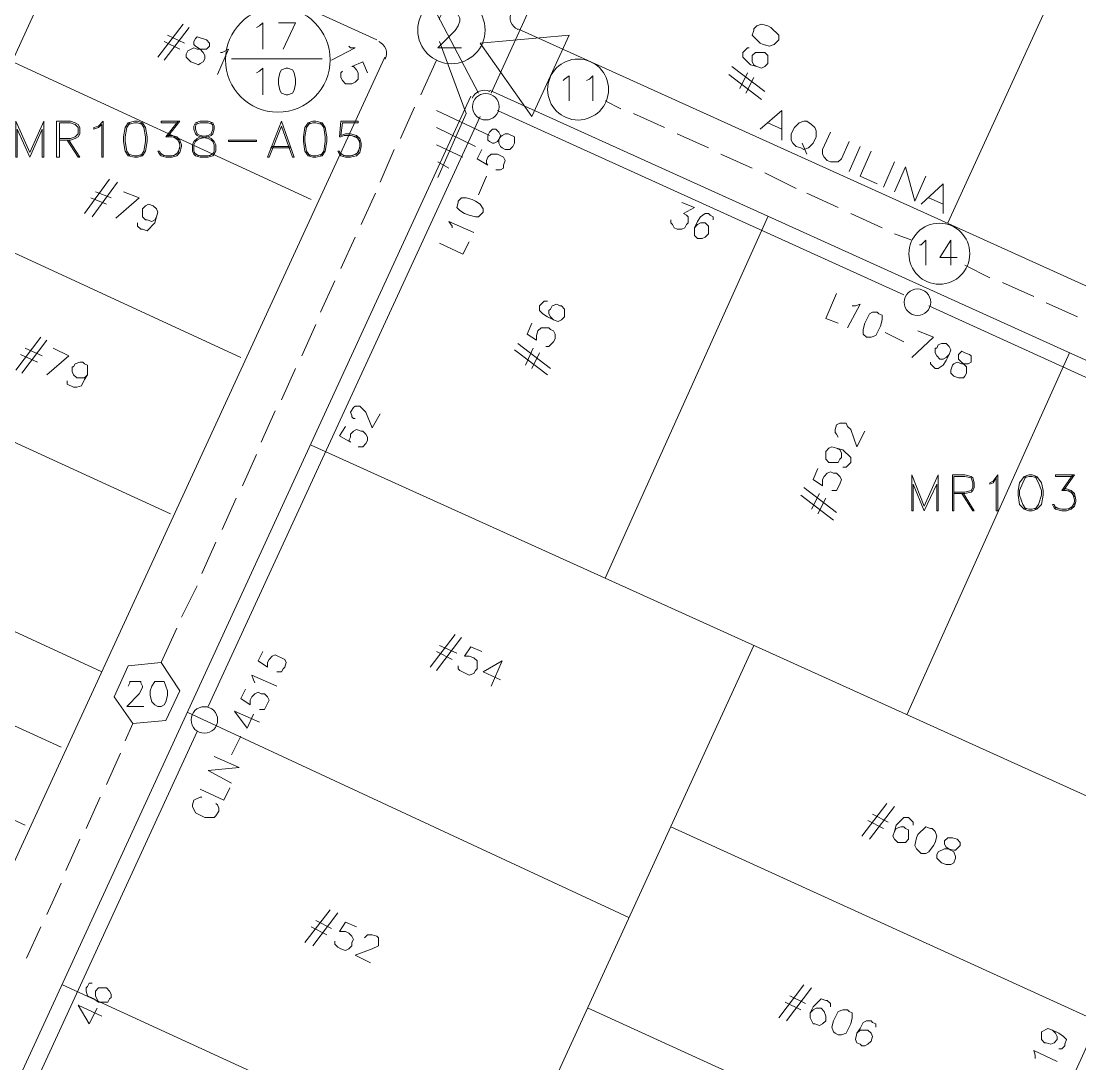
# Model space of a CAD drawing. Header units: millimetres. Extents: x 3.6 to 37.8, y 0.6 to 28.7.
# Drawn here: x 15.813 to 18.636, y 9.116 to 11.895 of the extents above; entities that cross this region are included whole.
import ezdxf

# ---------------------------------------------------------------- set-up
doc = ezdxf.new("R2010")
doc.units = ezdxf.units.MM
for name, color, linetype, true_color in [('PDF_S45$Actives-Amplifier', 92, 'Continuous', 0x00b800), ('PDF_S45$Actives-LineExtender', 94, 'Continuous', 0x009500), ('PDF_S45$Cable-565', 23, 'Continuous', 0xdd8a6e), ('PDF_S45$LOTS', 254, 'Continuous', 0xdcdcdc), ('PDF_S45$ROAD', 8, 'Continuous', 0x808080), ('PDF_S45$SDU', 157, 'Continuous', 0x396472), ('PDF_S45$Symbols-Ground', 12, 'Continuous', 0xb80000)]:
    doc.layers.add(name, color=color, linetype=linetype, true_color=true_color)
for name, color, linetype in [('PDF_S45$NAME-ROAD', 7, 'Continuous'), ('PDF_S45$Passives-Splt2way', 7, 'Continuous'), ('PDF_S45$Passives-TapOffs', 7, 'Continuous'), ('PDF_S45$pole', 7, 'Continuous'), ('PDF_S45$strand', 7, 'Continuous'), ('PDF_S45$Symbols-EndOfLine', 7, 'Continuous')]:
    doc.layers.add(name, color=color, linetype=linetype)

msp = doc.modelspace()

# ---------------------------------------------------------------- linework, layer by layer
at = {"layer": 'PDF_S45$Actives-Amplifier', "lineweight": 13}
for points in [[(18.2584, 10.6857), (18.2584, 10.5898), (18.2542, 10.5898), (18.2542, 10.6606), (18.2208, 10.5898), (18.1917, 10.6606), (18.1917, 10.5898), (18.1875, 10.5898), (18.1875, 10.6857), (18.2208, 10.6023)], [(18.4127, 10.5898), (18.4127, 10.6773), (18.4043, 10.6648), (18.396, 10.6606), (18.396, 10.6648), (18.4043, 10.669), (18.4168, 10.6857), (18.4168, 10.5898)], [(18.5002, 10.6857), (18.5086, 10.6857), (18.5211, 10.6815), (18.5336, 10.6648), (18.5377, 10.644), (18.5377, 10.6315), (18.5336, 10.6064), (18.5211, 10.5939), (18.5086, 10.5898), (18.5002, 10.5898), (18.4877, 10.5939), (18.4752, 10.6064), (18.471, 10.6315), (18.471, 10.644), (18.4752, 10.6648), (18.4877, 10.6815)]]:
    msp.add_lwpolyline(points, close=True, dxfattribs=at)
for points in [[(18.3001, 10.6398), (18.3293, 10.6398), (18.3459, 10.644), (18.3501, 10.6523), (18.3501, 10.6648), (18.3459, 10.6773), (18.3293, 10.6815), (18.3001, 10.6815), (18.3001, 10.5898), (18.2959, 10.5898), (18.2959, 10.6857), (18.3293, 10.6857), (18.3459, 10.6815), (18.3501, 10.6773), (18.3543, 10.6648), (18.3543, 10.6523), (18.3501, 10.644), (18.3459, 10.6398), (18.3293, 10.6356), (18.3001, 10.6356)], [(18.4919, 10.5939), (18.4835, 10.6064), (18.4752, 10.6315), (18.4752, 10.644), (18.4835, 10.6648), (18.4919, 10.6815)], [(18.4877, 10.6773), (18.5002, 10.6815), (18.5086, 10.6815), (18.5211, 10.6773)], [(18.5169, 10.6815), (18.5252, 10.6648), (18.5336, 10.644), (18.5336, 10.6315), (18.5252, 10.6064), (18.5169, 10.5939)], [(18.617, 10.6815), (18.5711, 10.6815), (18.5711, 10.6857), (18.6211, 10.6857), (18.592, 10.644)], [(18.6211, 10.6273), (18.6128, 10.6398), (18.6003, 10.644), (18.5878, 10.644), (18.617, 10.6857)], [(18.592, 10.6481), (18.6003, 10.6481), (18.6128, 10.644), (18.6211, 10.6356), (18.6253, 10.6189), (18.6253, 10.6148), (18.6211, 10.6023), (18.6128, 10.5939), (18.6003, 10.5898), (18.5878, 10.5898), (18.5711, 10.5939), (18.5669, 10.5981), (18.5628, 10.6064), (18.5669, 10.6064), (18.5711, 10.5981), (18.5878, 10.5939), (18.6003, 10.5939), (18.6128, 10.5981), (18.6211, 10.6106)], [(18.6045, 10.644), (18.617, 10.6356), (18.6211, 10.6189), (18.6211, 10.6148), (18.617, 10.6023), (18.6045, 10.5939)], [(18.3251, 10.6356), (18.3543, 10.5898), (18.3501, 10.5898), (18.3209, 10.6356)], [(18.5211, 10.5981), (18.5086, 10.5939), (18.5002, 10.5939), (18.4877, 10.5981)], [(18.5669, 10.6023), (18.5836, 10.5939)]]:
    msp.add_lwpolyline(points, dxfattribs=at)
at = {"layer": 'PDF_S45$Actives-LineExtender', "lineweight": 9}
for points in [[(17.1742, 11.6406), (17.0366, 11.8365), (17.2743, 11.8574)], [(15.8732, 11.628), (15.8732, 11.5321), (15.8691, 11.5321), (15.8691, 11.6072), (15.8357, 11.5321), (15.8023, 11.6072), (15.8023, 11.5321), (15.7982, 11.5321), (15.7982, 11.628), (15.8357, 11.5446)], [(16.0275, 11.5321), (16.0275, 11.6197), (16.0192, 11.6114), (16.0067, 11.6072), (16.0067, 11.6114), (16.0192, 11.6155), (16.0317, 11.628), (16.0317, 11.5321)], [(16.1151, 11.628), (16.1234, 11.628), (16.1359, 11.6239), (16.1443, 11.6114), (16.1484, 11.5863), (16.1484, 11.5738), (16.1443, 11.5488), (16.1359, 11.5363), (16.1234, 11.5321), (16.1151, 11.5321), (16.0984, 11.5363), (16.0901, 11.5488), (16.0859, 11.5738), (16.0859, 11.5863), (16.0901, 11.6114), (16.0984, 11.6239)], [(16.2902, 11.628), (16.3111, 11.628), (16.3236, 11.6239), (16.3277, 11.6155), (16.3277, 11.6072), (16.3236, 11.5947), (16.3194, 11.5905), (16.3111, 11.5863), (16.2902, 11.5822), (16.2819, 11.578), (16.2777, 11.5738), (16.2735, 11.5655), (16.2735, 11.5488), (16.2777, 11.5405), (16.2902, 11.5363), (16.3111, 11.5363), (16.3236, 11.5405), (16.3277, 11.5488), (16.3277, 11.5655), (16.3236, 11.5738), (16.3194, 11.578), (16.3111, 11.5822), (16.2902, 11.5863), (16.2819, 11.5905), (16.2777, 11.5947), (16.2735, 11.6072), (16.2735, 11.6155), (16.2777, 11.6239)], [(16.507, 11.628), (16.5404, 11.5321), (16.5362, 11.5321), (16.507, 11.6155), (16.4737, 11.5321), (16.4695, 11.5321)], [(16.5904, 11.628), (16.5988, 11.628), (16.6155, 11.6239), (16.6238, 11.6114), (16.628, 11.5863), (16.628, 11.5738), (16.6238, 11.5488), (16.6155, 11.5363), (16.5988, 11.5321), (16.5904, 11.5321), (16.5779, 11.5363), (16.5696, 11.5488), (16.5654, 11.5738), (16.5654, 11.5863), (16.5696, 11.6114), (16.5779, 11.6239)], [(16.3653, 11.5738), (16.3653, 11.578), (16.4403, 11.578), (16.4403, 11.5738)]]:
    msp.add_lwpolyline(points, close=True, dxfattribs=at)
for points in [[(15.9149, 11.5822), (15.9441, 11.5822), (15.9566, 11.5863), (15.965, 11.5947), (15.965, 11.6114), (15.9566, 11.6197), (15.9441, 11.6239), (15.9149, 11.6239), (15.9149, 11.5321), (15.9066, 11.5321), (15.9066, 11.628), (15.9441, 11.628), (15.9566, 11.6239), (15.965, 11.6197), (15.9691, 11.6114), (15.9691, 11.5947), (15.965, 11.5863), (15.9566, 11.5822), (15.9441, 11.578), (15.9149, 11.578)], [(16.1026, 11.5363), (16.0942, 11.5488), (16.0901, 11.5738), (16.0901, 11.5863), (16.0942, 11.6114), (16.1026, 11.6239)], [(16.0984, 11.6197), (16.1151, 11.6239), (16.1234, 11.6239), (16.1359, 11.6197)], [(16.1318, 11.6239), (16.1401, 11.6114), (16.1443, 11.5863), (16.1443, 11.5738), (16.1401, 11.5488), (16.1318, 11.5363)], [(16.2318, 11.6239), (16.186, 11.6239), (16.186, 11.628), (16.236, 11.628), (16.2026, 11.5863)], [(16.236, 11.5697), (16.2277, 11.5822), (16.2152, 11.5863), (16.1985, 11.5863), (16.2318, 11.628)], [(16.3194, 11.6239), (16.3236, 11.6155), (16.3236, 11.6072), (16.3194, 11.5947), (16.3111, 11.5905), (16.2902, 11.5863), (16.2819, 11.5822), (16.2735, 11.5738), (16.2694, 11.5655), (16.2694, 11.5488), (16.2735, 11.5405), (16.2777, 11.5363), (16.2902, 11.5321), (16.3111, 11.5321), (16.3236, 11.5363), (16.3277, 11.5405), (16.3319, 11.5488), (16.3319, 11.5655), (16.3277, 11.5738), (16.3194, 11.5822), (16.3111, 11.5863), (16.2902, 11.5905), (16.2819, 11.5947), (16.2777, 11.6072), (16.2777, 11.6155), (16.2819, 11.6239)], [(16.2777, 11.6197), (16.2902, 11.6239), (16.3111, 11.6239), (16.3236, 11.6197)], [(16.5821, 11.5363), (16.5738, 11.5488), (16.5696, 11.5738), (16.5696, 11.5863), (16.5738, 11.6114), (16.5821, 11.6239)], [(16.5779, 11.6197), (16.5904, 11.6239), (16.5988, 11.6239), (16.6155, 11.6197)], [(16.6113, 11.6239), (16.6196, 11.6114), (16.6238, 11.5863), (16.6238, 11.5738), (16.6196, 11.5488), (16.6113, 11.5363)], [(16.7155, 11.5738), (16.7072, 11.5863), (16.6905, 11.5905), (16.6738, 11.5905), (16.6655, 11.5863), (16.6613, 11.5863), (16.6655, 11.628), (16.7114, 11.628), (16.7114, 11.6239), (16.6697, 11.6239), (16.6655, 11.5905), (16.678, 11.5947), (16.6905, 11.5947), (16.7072, 11.5905), (16.7155, 11.5822), (16.7197, 11.5697), (16.7197, 11.5613), (16.7155, 11.5446), (16.7072, 11.5363), (16.6905, 11.5321), (16.678, 11.5321), (16.6655, 11.5363), (16.6613, 11.5405), (16.6572, 11.5488), (16.6613, 11.5488), (16.6655, 11.5405), (16.678, 11.5363), (16.6905, 11.5363), (16.7072, 11.5405), (16.7155, 11.5572)], [(15.9399, 11.578), (15.9691, 11.5321), (15.965, 11.5321), (15.9358, 11.578)], [(16.2026, 11.5905), (16.2152, 11.5905), (16.2277, 11.5863), (16.236, 11.578), (16.2402, 11.5655), (16.2402, 11.5613), (16.236, 11.5446), (16.2277, 11.5363), (16.2152, 11.5321), (16.1985, 11.5321), (16.186, 11.5363), (16.1818, 11.5405), (16.1776, 11.5488), (16.1818, 11.5488), (16.186, 11.5405), (16.1985, 11.5363), (16.2152, 11.5363), (16.2277, 11.5405), (16.236, 11.5572)], [(16.2193, 11.5863), (16.2318, 11.578), (16.236, 11.5655), (16.236, 11.5613), (16.2318, 11.5446), (16.2193, 11.5363)], [(16.6947, 11.5905), (16.7114, 11.5822), (16.7155, 11.5697), (16.7155, 11.5613), (16.7114, 11.5446), (16.6947, 11.5363)], [(16.5321, 11.5572), (16.4779, 11.5572)], [(16.5279, 11.5613), (16.482, 11.5613)], [(16.1359, 11.5405), (16.1234, 11.5363), (16.1151, 11.5363), (16.0984, 11.5405)], [(16.1818, 11.5446), (16.1943, 11.5363)], [(16.286, 11.5363), (16.2735, 11.5446)], [(16.3277, 11.5446), (16.3152, 11.5363)], [(16.6155, 11.5405), (16.5988, 11.5363), (16.5904, 11.5363), (16.5779, 11.5405)], [(16.6613, 11.5446), (16.6738, 11.5363)]]:
    msp.add_lwpolyline(points, dxfattribs=at)
at = {"layer": 'PDF_S45$Cable-565', "lineweight": 13}
for points in [[(16.8782, 11.6989), (16.9199, 11.7907)], [(16.8239, 11.5822), (16.8615, 11.6656)], [(17.4119, 11.6614), (17.3702, 11.6823)], [(17.5286, 11.6114), (17.4453, 11.6489)], [(17.6454, 11.5572), (17.562, 11.5947)], [(16.7697, 11.4654), (16.8073, 11.553)], [(17.7622, 11.5029), (17.6788, 11.5405)], [(17.8789, 11.4487), (17.7955, 11.4904)], [(16.7197, 11.3528), (16.7572, 11.4362)], [(17.9915, 11.3987), (17.9081, 11.4362)], [(18.1083, 11.3445), (18.0249, 11.382)], [(18.1875, 11.3111), (18.1416, 11.3278)], [(16.6655, 11.2361), (16.703, 11.3195)], [(18.396, 11.2111), (18.3293, 11.2444)], [(16.6113, 11.1193), (16.6488, 11.2027)], [(18.5127, 11.161), (18.4293, 11.1986)], [(18.6295, 11.1068), (18.5461, 11.1443)], [(16.5612, 11.0026), (16.5988, 11.086)], [(16.507, 10.8858), (16.5446, 10.9692)], [(16.4528, 10.7732), (16.4904, 10.8566)], [(16.4028, 10.6565), (16.4403, 10.7399)], [(16.3486, 10.5397), (16.3861, 10.6231)], [(16.2944, 10.423), (16.3319, 10.5064)], [(16.2402, 10.3062), (16.2819, 10.3896)], [(16.186, 10.1853), (16.2277, 10.277)], [(16.0901, 9.9768), (16.1109, 10.0227)], [(16.04, 9.86), (16.0775, 9.9434)], [(15.9858, 9.7433), (16.0233, 9.8267)], [(15.9316, 9.6307), (15.9691, 9.7141)], [(15.8816, 9.5139), (15.9191, 9.5973)], [(15.8274, 9.3972), (15.8649, 9.4806)]]:
    msp.add_lwpolyline(points, dxfattribs=at)
at = {"layer": 'PDF_S45$LOTS', "lineweight": 0}
for points in [[(18.2834, 11.357), (21.6735, 18.7501)], [(15.9775, 12.1993), (13.6069, 7.0257)], [(16.5863, 11.4196), (15.7731, 11.7948)], [(16.3986, 10.9984), (15.5855, 11.3737)], [(17.8039, 11.3737), (17.3702, 10.4105)], [(18.6086, 11.0109), (18.175, 10.0477)], [(16.211, 10.5814), (15.402, 10.9525)], [(16.5863, 10.7649), (18.9464, 9.6974)], [(16.0275, 10.1603), (15.2144, 10.5355)], [(15.9191, 9.9601), (15.106, 10.3312)], [(15.5138, 5.3228), (17.7663, 10.2312)], [(15.8232, 9.7516), (15.0142, 10.1227)], [(16.2568, 10.0518), (17.4327, 9.5056)], [(18.7254, 9.2095), (17.5453, 9.7475)], [(15.9233, 9.3263), (17.1033, 8.7842), (18.2834, 8.2421)], [(18.5044, 8.7258), (17.3243, 9.2638)]]:
    msp.add_lwpolyline(points, dxfattribs=at)
at = {"layer": 'PDF_S45$NAME-ROAD', "lineweight": 9}
for points in [[(17.783, 11.6072), (17.8414, 11.6572), (17.8414, 11.578)], [(17.8414, 11.6072), (17.8039, 11.6239)], [(18.0207, 11.5738), (17.9998, 11.528), (17.9915, 11.5196), (17.9706, 11.5196), (17.9623, 11.5238), (17.954, 11.5321), (17.9498, 11.5405), (17.9498, 11.553), (17.9706, 11.5989)], [(17.9081, 11.5405), (17.8956, 11.5697)], [(18.0207, 11.4946), (18.0499, 11.5613)], [(18.0957, 11.4613), (18.0499, 11.4821), (18.0791, 11.5488)], [(18.1124, 11.4529), (18.1416, 11.5196)], [(18.1416, 11.4404), (18.1708, 11.5071), (18.1958, 11.4154), (18.225, 11.4821)], [(18.2125, 11.407), (18.2709, 11.4613), (18.2709, 11.382)], [(18.2709, 11.407), (18.2333, 11.4237)]]:
    msp.add_lwpolyline(points, dxfattribs=at)
msp.add_lwpolyline([(17.9081, 11.628), (17.9206, 11.6197), (17.929, 11.6114), (17.9331, 11.603), (17.9331, 11.5863), (17.9248, 11.5697), (17.9123, 11.5572), (17.8998, 11.553), (17.8914, 11.5572), (17.8789, 11.5613), (17.8706, 11.5697), (17.8664, 11.578), (17.8664, 11.5947), (17.8747, 11.6114), (17.8873, 11.6239), (17.8998, 11.628)], close=True, dxfattribs=at)
at = {"layer": 'PDF_S45$Passives-Splt2way', "lineweight": 9}
msp.add_lwpolyline([(16.9282, 11.8991), (16.9282, 11.9033), (16.9324, 11.9116), (16.9365, 11.9158), (16.9449, 11.9199), (16.9657, 11.9199), (16.9741, 11.9158), (16.9782, 11.9116), (16.9824, 11.9033), (16.9824, 11.8949), (16.9782, 11.8824), (16.9699, 11.8699), (16.924, 11.824), (16.9866, 11.824)], dxfattribs=at)
msp.add_circle((16.9601, 11.8713), 0.0897, dxfattribs=at)
at = {"layer": 'PDF_S45$Passives-TapOffs', "lineweight": 9}
for points in [[(17.2576, 11.7365), (17.2618, 11.7406), (17.2743, 11.749), (17.2743, 11.6823)], [(17.3202, 11.7365), (17.3285, 11.7406), (17.3368, 11.749), (17.3368, 11.6823)], [(18.2083, 11.2986), (18.2125, 11.2986), (18.225, 11.3111), (18.225, 11.2444)], [(18.3084, 11.2653), (18.2625, 11.2653), (18.2917, 11.3111), (18.2917, 11.2444)], [(16.1401, 10.0685), (16.0942, 10.0685), (16.1276, 10.1019), (16.1359, 10.1186), (16.1359, 10.1227), (16.1318, 10.1311), (16.1318, 10.1352), (16.1026, 10.1352), (16.1026, 10.1311), (16.0984, 10.1227)]]:
    msp.add_lwpolyline(points, dxfattribs=at)
for points in [[(16.1985, 10.031), (16.1109, 10.0227), (16.0609, 10.0935), (16.0984, 10.1769), (16.186, 10.1853), (16.236, 10.1102)], [(16.1693, 10.1352), (16.1943, 10.1352), (16.2026, 10.1102), (16.2026, 10.0977), (16.1985, 10.081), (16.1943, 10.0727), (16.186, 10.0685), (16.1776, 10.0685), (16.1693, 10.0727), (16.1609, 10.081), (16.1568, 10.0977), (16.1568, 10.1102), (16.1609, 10.1227)]]:
    msp.add_lwpolyline(points, close=True, dxfattribs=at)
for centre in [(17.2979, 11.7128), (18.2611, 11.275)]:
    msp.add_circle(centre, 0.0813, dxfattribs=at)
at = {"layer": 'PDF_S45$pole', "lineweight": 0}
for points in [[(17.0575, 11.5905), (17.0616, 11.5989), (17.07, 11.6072), (17.0783, 11.6072), (17.0866, 11.5989), (17.0908, 11.5905), (17.0866, 11.578), (17.0866, 11.5697), (17.0908, 11.5613), (17.095, 11.5572), (17.1033, 11.553), (17.1158, 11.553), (17.1242, 11.5613), (17.1283, 11.5697), (17.1283, 11.5863), (17.1117, 11.5947), (17.1033, 11.5947), (17.095, 11.5905), (17.0908, 11.5863), (17.0825, 11.5738), (17.0741, 11.5697), (17.07, 11.5697), (17.0616, 11.5738), (17.0575, 11.578)], [(16.9782, 11.4112), (16.9782, 11.4154), (16.9866, 11.4237), (16.9991, 11.4237), (17.0158, 11.4196), (17.0241, 11.4154), (17.0366, 11.407), (17.0449, 11.3945), (17.0449, 11.3862), (17.0324, 11.3737), (17.0241, 11.3737), (17.0074, 11.3779), (16.9949, 11.382), (16.9824, 11.3904), (16.9741, 11.3987)], [(18.0957, 11.1193), (18.0999, 11.1152), (18.1083, 11.111), (18.1083, 11.0985), (18.1041, 11.0818), (18.0916, 11.0568), (18.0791, 11.0526), (18.0666, 11.0526), (18.0582, 11.0609), (18.0582, 11.0735), (18.0624, 11.0901), (18.0749, 11.1152), (18.0832, 11.1193)], [(18.2792, 10.9984), (18.2709, 10.9942), (18.2625, 10.9942), (18.2542, 11.0026), (18.25, 11.0109), (18.25, 11.0234), (18.2542, 11.0234), (18.2584, 11.0318), (18.2667, 11.0359), (18.2792, 11.0359), (18.2876, 11.0276), (18.2917, 11.0192), (18.2876, 11.0067)], [(18.3293, 11.0109), (18.3418, 11.0067), (18.3459, 11.0026), (18.3459, 10.9859), (18.3376, 10.9817), (18.3209, 10.9817), (18.3084, 10.9859), (18.3001, 10.9817), (18.2959, 10.9776), (18.2917, 10.965), (18.2917, 10.9567), (18.3001, 10.9484), (18.3126, 10.9442), (18.3251, 10.9442), (18.3293, 10.9484), (18.3334, 10.9567), (18.3334, 10.9734), (18.3126, 10.9942), (18.3126, 11.0067), (18.3209, 11.0151)], [(18.5711, 9.197), (18.5753, 9.1887), (18.5753, 9.1804), (18.5669, 9.172), (18.5586, 9.1678), (18.5461, 9.172), (18.5419, 9.172), (18.5336, 9.1804), (18.5336, 9.2012), (18.5503, 9.2095), (18.5628, 9.2054)]]:
    msp.add_lwpolyline(points, close=True, dxfattribs=at)
for points in [[(17.0783, 11.4988), (17.0908, 11.4988), (17.0992, 11.5029), (17.0992, 11.5113), (17.1033, 11.5238), (17.0992, 11.5321), (17.0825, 11.5405), (17.0658, 11.5405), (17.0575, 11.5321), (17.0533, 11.5238), (17.0533, 11.5155), (17.0575, 11.5113), (17.0283, 11.528), (17.0408, 11.553)], [(17.0533, 11.4821), (17.0324, 11.4321)], [(16.9616, 11.3445), (16.9616, 11.3487), (16.9532, 11.3612), (17.0199, 11.332)], [(17.0074, 11.307), (16.9907, 11.2736), (16.9282, 11.3028)], [(17.9915, 11.0901), (17.9581, 11.1026), (17.9873, 11.1694)], [(18.029, 11.136), (18.0374, 11.136), (18.0499, 11.1402), (18.0165, 11.0776)], [(18.2042, 11.0693), (18.2459, 11.0526), (18.1875, 10.9984)], [(18.1666, 11.0401), (18.1166, 11.0651)], [(18.2876, 11.0067), (18.2792, 10.9901), (18.2709, 10.9776), (18.2584, 10.9692), (18.25, 10.9692), (18.2375, 10.9817), (18.2375, 10.9859)], [(16.4945, 10.1603), (16.507, 10.1603), (16.5112, 10.1686), (16.5154, 10.1728), (16.5195, 10.1853), (16.5154, 10.1936), (16.4904, 10.2061), (16.482, 10.202), (16.4737, 10.1936), (16.4695, 10.1853), (16.4695, 10.1728), (16.4445, 10.1895), (16.457, 10.2145)], [(16.4362, 10.1311), (16.432, 10.1394), (16.4278, 10.1519), (16.4945, 10.1227)], [(16.4487, 10.0602), (16.4612, 10.0602), (16.4737, 10.0852), (16.4695, 10.0935), (16.4612, 10.1019), (16.4528, 10.1019), (16.4445, 10.1061), (16.4362, 10.1019), (16.4278, 10.0935), (16.4236, 10.0852), (16.4236, 10.0727), (16.3986, 10.0894), (16.4111, 10.1144)], [(16.432, 10.0477), (16.4153, 10.0102), (16.3819, 10.056), (16.4487, 10.0268)], [(16.3986, 9.9893), (16.3736, 9.9393)], [(16.3736, 9.8642), (16.3111, 9.8976), (16.3945, 9.9059), (16.3277, 9.9351)], [(16.3319, 9.81), (16.3361, 9.8058), (16.3402, 9.7975), (16.3402, 9.7891), (16.3319, 9.7766), (16.3277, 9.7725), (16.3027, 9.7725), (16.2777, 9.785), (16.2694, 9.8017), (16.2694, 9.8058), (16.2735, 9.8183), (16.2902, 9.8267), (16.2944, 9.8267)], [(16.3694, 9.8517), (16.3528, 9.8183), (16.2902, 9.8475)], [(18.5628, 9.2054), (18.5794, 9.197), (18.592, 9.1887), (18.6003, 9.1804), (18.5961, 9.1678), (18.5961, 9.1637), (18.5878, 9.1553), (18.5794, 9.1553)], [(18.5169, 9.1303), (18.5169, 9.1387), (18.5127, 9.1512), (18.5753, 9.122)]]:
    msp.add_lwpolyline(points, dxfattribs=at)
for centre in [(17.0518, 11.667), (18.2027, 11.1457), (16.3012, 10.0323)]:
    msp.add_circle(centre, 0.0354, dxfattribs=at)
at = {"layer": 'PDF_S45$ROAD', "lineweight": 0}
for points in [[(16.7614, 11.8449), (15.1935, 12.5579)], [(17.1367, 11.8741), (19.4343, 10.8358)], [(14.4094, 6.6491), (16.7822, 11.799)], [(14.554, 6.3576), (17.0116, 11.6948)], [(17.0616, 11.7114), (19.355, 10.6732)]]:
    msp.add_lwpolyline(points, dxfattribs=at)
for centre, start, end in [((17.1519, 11.9047), 155.4896, 245.6598), ((16.7516, 11.8087), 335.2697, 65.6597), ((17.0477, 11.6753), 65.6597, 155.2699)]:
    msp.add_arc(centre, 0.0354, start, end, dxfattribs=at)
at = {"layer": 'PDF_S45$SDU', "lineweight": 0}
for points in [[(16.1776, 11.799), (16.2443, 11.8866)], [(16.1943, 11.7907), (16.261, 11.8782)], [(16.2485, 11.8365), (16.2026, 11.8574)], [(16.236, 11.8199), (16.1943, 11.8407)], [(16.3444, 11.8115), (16.3486, 11.8115), (16.3653, 11.8199), (16.3361, 11.7531)], [(17.7747, 11.774), (17.758, 11.7782), (17.7371, 11.799), (17.7371, 11.8115), (17.7496, 11.824), (17.7538, 11.824)], [(17.7955, 11.7073), (17.708, 11.774)], [(17.7872, 11.6864), (17.6996, 11.7531)], [(17.7496, 11.7573), (17.7288, 11.7156)], [(17.7663, 11.7448), (17.7455, 11.7031)], [(15.9816, 11.382), (16.0484, 11.4738)], [(16.0025, 11.3737), (16.0692, 11.4654)], [(16.0525, 11.4237), (16.0108, 11.4404)], [(16.0859, 11.4404), (16.1276, 11.4237), (16.065, 11.3695)], [(16.04, 11.407), (15.9983, 11.4237)], [(16.1735, 11.3737), (16.1693, 11.357), (16.1484, 11.3362), (16.1359, 11.3403), (16.1318, 11.3403), (16.1234, 11.3487), (16.1234, 11.357)], [(17.2326, 11.0985), (17.2159, 11.1068), (17.2034, 11.1152), (17.1951, 11.1235), (17.1951, 11.136), (17.2076, 11.1485), (17.2159, 11.1485)], [(17.2117, 11.0276), (17.2201, 11.0276), (17.2326, 11.0401), (17.2368, 11.0484), (17.2368, 11.0609), (17.2326, 11.0693), (17.2242, 11.0735), (17.2201, 11.0776), (17.1992, 11.0776), (17.1909, 11.0693), (17.1867, 11.0568), (17.1867, 11.0443), (17.1617, 11.0609), (17.1742, 11.0901)], [(15.7982, 10.965), (15.8649, 11.0526)], [(15.8148, 10.9567), (15.8816, 11.0443)], [(15.8691, 11.0026), (15.8232, 11.0234)], [(15.8982, 11.0234), (15.9399, 11.0026), (15.8816, 10.9525)], [(17.2159, 10.9525), (17.1283, 11.0192)], [(17.2242, 10.9692), (17.1367, 11.0359)], [(17.1784, 11.0234), (17.1575, 10.9776)], [(17.1951, 11.0109), (17.1742, 10.9692)], [(15.8565, 10.9859), (15.8107, 11.0067)], [(15.99, 10.9525), (15.9816, 10.94), (15.9733, 10.9233), (15.9608, 10.9192), (15.9525, 10.9192), (15.9358, 10.9275), (15.9358, 10.9359)], [(18.0624, 10.8024), (18.0415, 10.7607), (18.0249, 10.8066), (18.0165, 10.8149), (18.0123, 10.8233), (17.9957, 10.8233), (17.9873, 10.8191), (17.9832, 10.8066), (17.9832, 10.7982), (17.9873, 10.7941), (17.9915, 10.7857)], [(17.9873, 10.7566), (18.004, 10.7524), (18.0249, 10.7315), (18.0249, 10.719), (18.0123, 10.7065), (18.004, 10.7065)], [(17.9748, 10.644), (17.9873, 10.644), (17.9957, 10.6606), (17.9998, 10.6732), (17.9957, 10.6815), (17.9873, 10.6898), (17.979, 10.6898), (17.9706, 10.694), (17.9623, 10.6898), (17.954, 10.6815), (17.9498, 10.6732), (17.9498, 10.6565), (17.9248, 10.6732), (17.9373, 10.7023)], [(17.9873, 10.5856), (17.8998, 10.6523)], [(17.979, 10.5647), (17.8914, 10.6315)], [(17.9415, 10.6356), (17.9206, 10.5939)], [(17.9581, 10.6231), (17.9373, 10.5814)], [(16.9032, 10.1728), (16.9699, 10.2603)], [(16.9199, 10.1644), (16.9866, 10.252)], [(16.9741, 10.2103), (16.9282, 10.2312)], [(16.9782, 10.1769), (16.9782, 10.1686), (16.9824, 10.1644), (17.0074, 10.1519), (17.0199, 10.1561), (17.0241, 10.1644), (17.0283, 10.1686), (17.0283, 10.1895), (17.0199, 10.1978), (17.0074, 10.202), (16.9949, 10.202), (17.0116, 10.227), (17.0408, 10.2145)], [(16.9616, 10.1936), (16.9199, 10.2145)], [(17.0908, 10.1394), (17.0449, 10.1603), (17.095, 10.1895), (17.0658, 10.1227)], [(18.054, 9.7224), (18.1208, 9.81)], [(18.0749, 9.7141), (18.1416, 9.8017)], [(18.1249, 9.76), (18.0832, 9.7808)], [(18.1416, 9.7349), (18.1458, 9.7516), (18.1666, 9.7725), (18.1791, 9.7725), (18.1917, 9.76), (18.1917, 9.7516)], [(18.1124, 9.7433), (18.0707, 9.7641)], [(16.5696, 9.4389), (16.6363, 9.5265)], [(16.5904, 9.4305), (16.6572, 9.5181)], [(16.6405, 9.4764), (16.5988, 9.4973)], [(16.6488, 9.4431), (16.6488, 9.4347), (16.6572, 9.4264), (16.6655, 9.4222), (16.678, 9.418), (16.6863, 9.4222), (16.6947, 9.4305), (16.6947, 9.4389), (16.6989, 9.4472), (16.6947, 9.4556), (16.6863, 9.4639), (16.678, 9.4681), (16.6613, 9.4681), (16.678, 9.4931), (16.7072, 9.4806)], [(16.628, 9.4597), (16.5863, 9.4806)], [(16.728, 9.4514), (16.7364, 9.4597), (16.7489, 9.4597), (16.7614, 9.4556), (16.7656, 9.4514), (16.7656, 9.4305), (16.7489, 9.4222), (16.703, 9.4055), (16.7447, 9.3847)], [(17.833, 9.2387), (17.8998, 9.3263)], [(17.8539, 9.2304), (17.9206, 9.318)], [(17.9039, 9.2763), (17.8622, 9.2971)], [(17.9164, 9.2512), (17.9248, 9.2679), (17.9456, 9.2888), (17.9581, 9.2846), (17.9623, 9.2846), (17.9706, 9.2763), (17.9706, 9.2679)], [(17.8914, 9.2596), (17.8497, 9.2804)], [(18.0415, 9.197), (18.0499, 9.2095), (18.0582, 9.2262), (18.0666, 9.2304), (18.0791, 9.2304), (18.0832, 9.2262), (18.0916, 9.2221), (18.0916, 9.2137)]]:
    msp.add_lwpolyline(points, dxfattribs=at)
for points in [[(17.7663, 11.8699), (17.7663, 11.8741), (17.7747, 11.8824), (17.7872, 11.8866), (17.8039, 11.8824), (17.8122, 11.8782), (17.833, 11.8574), (17.833, 11.8449), (17.8205, 11.8324), (17.808, 11.8282), (17.7913, 11.8324), (17.783, 11.8365), (17.7622, 11.8574)], [(16.2819, 11.8532), (16.3069, 11.8449), (16.3152, 11.8365), (16.3152, 11.8282), (16.3069, 11.8199), (16.2819, 11.8199), (16.2735, 11.824), (16.2568, 11.8157), (16.2527, 11.8073), (16.2527, 11.799), (16.2652, 11.7865), (16.2777, 11.7823), (16.286, 11.7782), (16.2902, 11.7823), (16.2985, 11.7865), (16.3027, 11.7948), (16.3027, 11.8032), (16.2985, 11.8115), (16.2902, 11.8199), (16.2777, 11.8282), (16.2735, 11.8324), (16.2735, 11.8407), (16.2777, 11.849)], [(17.7663, 11.7782), (17.7622, 11.7865), (17.7622, 11.8032), (17.7705, 11.8115), (17.7955, 11.8115), (17.8039, 11.8032), (17.8039, 11.7823), (17.7955, 11.774), (17.7872, 11.7698), (17.7747, 11.774)], [(16.1693, 11.3653), (16.1609, 11.3612), (16.1484, 11.3653), (16.1443, 11.3653), (16.1359, 11.3737), (16.1359, 11.3945), (16.1443, 11.4029), (16.1526, 11.407), (16.1651, 11.4029), (16.1735, 11.3945), (16.1776, 11.3862), (16.1735, 11.3737)], [(17.2242, 11.1068), (17.2201, 11.1152), (17.2201, 11.1235), (17.2242, 11.1277), (17.2284, 11.136), (17.2409, 11.1402), (17.2493, 11.136), (17.2534, 11.136), (17.2618, 11.1277), (17.2618, 11.1068), (17.2534, 11.0985), (17.2451, 11.0943), (17.2326, 11.0985)], [(15.9816, 10.9442), (15.9608, 10.9442), (15.9525, 10.9525), (15.9483, 10.9609), (15.9483, 10.9734), (15.9525, 10.9734), (15.9566, 10.9817), (15.9691, 10.9859), (15.9775, 10.9859), (15.9816, 10.9817), (15.99, 10.9776), (15.99, 10.9525)], [(17.9957, 10.7524), (17.9998, 10.744), (17.9998, 10.7315), (17.9957, 10.7274), (17.9915, 10.719), (17.9665, 10.719), (17.9581, 10.7274), (17.9581, 10.7482), (17.9665, 10.7566), (17.9748, 10.7607), (17.9873, 10.7566)], [(18.1458, 9.7433), (18.1583, 9.7475), (18.1666, 9.7475), (18.1708, 9.7433), (18.1791, 9.7391), (18.1791, 9.7141), (18.1708, 9.7058), (18.15, 9.7058), (18.1416, 9.7141), (18.1374, 9.7224), (18.1416, 9.7349)], [(18.2375, 9.7433), (18.2417, 9.7433), (18.25, 9.7349), (18.2542, 9.7224), (18.25, 9.7058), (18.2459, 9.6974), (18.2333, 9.6807), (18.225, 9.6766), (18.2125, 9.6766), (18.2, 9.6891), (18.1958, 9.6974), (18.2, 9.7183), (18.2042, 9.7266), (18.225, 9.7475)], [(18.2959, 9.7183), (18.3084, 9.7141), (18.3167, 9.7058), (18.3167, 9.6974), (18.3042, 9.6849), (18.3001, 9.6849), (18.2834, 9.6891), (18.275, 9.6891), (18.2584, 9.6807), (18.2542, 9.6724), (18.2542, 9.6641), (18.2667, 9.6515), (18.2792, 9.6474), (18.2917, 9.6474), (18.3001, 9.6515), (18.3042, 9.6641), (18.3042, 9.6682), (18.3001, 9.6807), (18.2917, 9.6849), (18.2792, 9.6932), (18.275, 9.7016), (18.275, 9.7099), (18.2834, 9.7183)], [(17.9248, 9.2596), (17.9331, 9.2638), (17.9456, 9.2638), (17.954, 9.2554), (17.9581, 9.2429), (17.9581, 9.2304), (17.9498, 9.2221), (17.9415, 9.2179), (17.929, 9.2221), (17.9248, 9.2221), (17.9164, 9.2387), (17.9164, 9.2512)], [(18.0165, 9.2596), (18.0207, 9.2554), (18.029, 9.2512), (18.029, 9.2387), (18.0249, 9.2221), (18.0123, 9.197), (17.9998, 9.1929), (17.9915, 9.1929), (17.9832, 9.197), (17.979, 9.2012), (17.9748, 9.2137), (17.979, 9.2304), (17.9915, 9.2554), (18.004, 9.2596)], [(18.0499, 9.2054), (18.0707, 9.2054), (18.0791, 9.197), (18.0832, 9.1887), (18.0791, 9.1762), (18.0707, 9.1678), (18.0624, 9.1637), (18.054, 9.1637), (18.0499, 9.1678), (18.0415, 9.172), (18.0374, 9.1804), (18.0415, 9.197)]]:
    msp.add_lwpolyline(points, close=True, dxfattribs=at)
at = {"layer": 'PDF_S45$strand', "color": 254, "lineweight": 0, "true_color": 0xdcdcdc}
for points in [[(17.5286, 12.7164), (17.0658, 11.7031)], [(16.8656, 12.02), (17.0324, 11.7031)], [(17.0366, 11.6406), (16.3111, 10.0685)], [(17.0825, 11.6572), (18.1666, 11.1652)], [(18.2333, 11.136), (19.2967, 10.6523)], [(19.3133, 10.6064), (18.592, 9.0261)], [(16.2819, 10.0018), (15.6481, 8.6258)]]:
    msp.add_lwpolyline(points, dxfattribs=at)
at = {"layer": 'PDF_S45$strand', "lineweight": 0}
for points in [[(16.6863, 11.8282), (16.6905, 11.824), (16.703, 11.824), (16.6405, 11.7907)], [(16.6697, 11.7615), (16.6655, 11.7573), (16.6655, 11.7448), (16.6697, 11.7365), (16.678, 11.7281), (16.6947, 11.7281), (16.703, 11.7323), (16.7114, 11.7406), (16.7114, 11.7573), (16.7072, 11.7656), (16.6989, 11.774), (16.6947, 11.774), (16.7239, 11.7865), (16.7364, 11.7573)], [(17.5745, 11.4112), (17.6079, 11.3987), (17.5787, 11.382), (17.587, 11.3779), (17.5912, 11.3737), (17.5912, 11.357), (17.587, 11.3528), (17.5829, 11.3445), (17.5745, 11.3403), (17.562, 11.3403), (17.5537, 11.3445), (17.5495, 11.3528), (17.5453, 11.357), (17.5453, 11.3653)], [(17.6079, 11.3445), (17.6162, 11.3612), (17.6246, 11.3737), (17.6371, 11.382), (17.6454, 11.382), (17.6496, 11.3779), (17.6579, 11.3737), (17.6579, 11.3653)], [(16.703, 10.8358), (16.6989, 10.8358), (16.6947, 10.8399), (16.6947, 10.8441), (16.6905, 10.8525), (16.6989, 10.865), (16.703, 10.8691), (16.7155, 10.8691), (16.7322, 10.8525), (16.7489, 10.8108), (16.7697, 10.8483)], [(16.7114, 10.7607), (16.7239, 10.7607), (16.7322, 10.7691), (16.7364, 10.7774), (16.7364, 10.7857), (16.7322, 10.7941), (16.7239, 10.8024), (16.7197, 10.8024), (16.7072, 10.8066), (16.6989, 10.8024), (16.6905, 10.7941), (16.6905, 10.7857), (16.6863, 10.7774), (16.6905, 10.7732), (16.6613, 10.7899), (16.678, 10.8149)], [(16.0192, 9.2804), (16.0108, 9.2971), (16.0108, 9.3096), (16.0192, 9.318), (16.04, 9.318), (16.0484, 9.3096), (16.0525, 9.3013), (16.0525, 9.2929), (16.0484, 9.2888), (16.0442, 9.2804), (16.0192, 9.2804), (16.0067, 9.2888), (15.99, 9.2971), (15.9858, 9.3096), (15.9858, 9.318), (15.99, 9.3221), (15.9941, 9.3305), (16.0025, 9.3305)], [(16.015, 9.2638), (15.9941, 9.2221), (15.965, 9.2721), (16.0275, 9.2429)]]:
    msp.add_lwpolyline(points, dxfattribs=at)
msp.add_lwpolyline([(17.6162, 11.3528), (17.6246, 11.357), (17.6371, 11.357), (17.6454, 11.3487), (17.6454, 11.3278), (17.6371, 11.3195), (17.6287, 11.3153), (17.6162, 11.3153), (17.6079, 11.3236), (17.6079, 11.3445)], close=True, dxfattribs=at)
at = {"layer": 'PDF_S45$Symbols-EndOfLine', "lineweight": 9}
for points in [[(16.4403, 11.8782), (16.4487, 11.8824), (16.457, 11.8907), (16.457, 11.8199)], [(16.4987, 11.8907), (16.5446, 11.8907), (16.5112, 11.8199)], [(16.4403, 11.7573), (16.4487, 11.7615), (16.457, 11.7698), (16.457, 11.6989)]]:
    msp.add_lwpolyline(points, dxfattribs=at)
at = {"layer": 'PDF_S45$Symbols-EndOfLine', "color": 15, "lineweight": 0, "true_color": 0x954a4a}
msp.add_lwpolyline([(16.6155, 11.7948), (16.3736, 11.7948)], dxfattribs=at)
at = {"layer": 'PDF_S45$Symbols-EndOfLine', "lineweight": 9}
msp.add_lwpolyline([(16.5195, 11.7698), (16.5237, 11.7698), (16.5362, 11.7656), (16.5404, 11.7573), (16.5446, 11.7406), (16.5446, 11.7281), (16.5404, 11.7114), (16.5362, 11.7031), (16.5237, 11.6989), (16.5195, 11.6989), (16.507, 11.7031), (16.5029, 11.7114), (16.4987, 11.7281), (16.4987, 11.7406), (16.5029, 11.7573), (16.507, 11.7656)], close=True, dxfattribs=at)
at = {"layer": 'PDF_S45$Symbols-EndOfLine', "color": 15, "lineweight": 0, "true_color": 0x954a4a}
msp.add_circle((16.4972, 11.7921), 0.1397, dxfattribs=at)
at = {"layer": 'PDF_S45$Symbols-Ground', "lineweight": 0}
for points in [[(16.924, 11.4779), (16.9991, 11.6489), (16.9282, 11.8407)], [(16.9199, 11.6572), (17.0616, 11.5905)], [(16.9199, 11.6114), (17.0241, 11.5613)], [(16.9199, 11.5655), (16.9907, 11.5321)], [(16.924, 11.5196), (16.9532, 11.5029)]]:
    msp.add_lwpolyline(points, dxfattribs=at)

doc.saveas('drawing.dxf')
